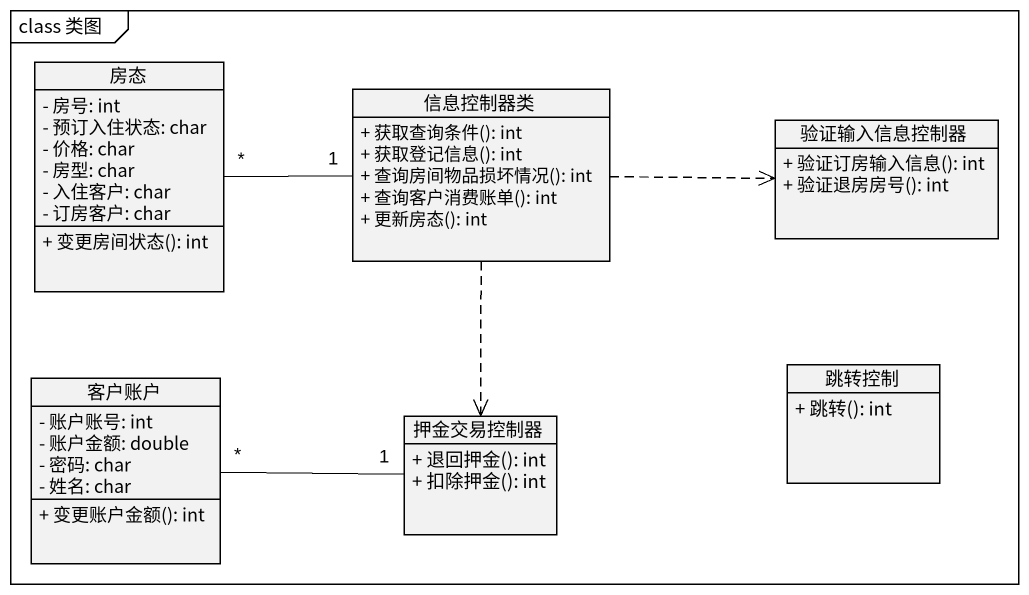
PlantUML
@startuml
mainframe class 类图
hide circle
hide empty members
skinparam classAttributeIconSize 0
class 房态 {
  - 房号: int
  - 预订入住状态: char
  - 价格: char
  - 房型: char
  - 入住客户: char
  - 订房客户: char
  + 变更房间状态(): int
}
class 信息控制器类 {
  + 获取查询条件(): int
  + 获取登记信息(): int
  + 查询房间物品损坏情况(): int
  + 查询客户消费账单(): int
  + 更新房态(): int
}
class 验证输入信息控制器 {
  + 验证订房输入信息(): int
  + 验证退房房号(): int
}
class 客户账户 {
  - 账户账号: int
  - 账户金额: double
  - 密码: char
  - 姓名: char
  + 变更账户金额(): int
}
class 押金交易控制器 {
  + 退回押金(): int
  + 扣除押金(): int
}
class 跳转控制 {
  + 跳转(): int
}
信息控制器类 "1" -left- "*" 房态
信息控制器类 .right.> 验证输入信息控制器
信息控制器类 ..> 押金交易控制器
押金交易控制器 "1" -left- "*" 客户账户
@enduml
